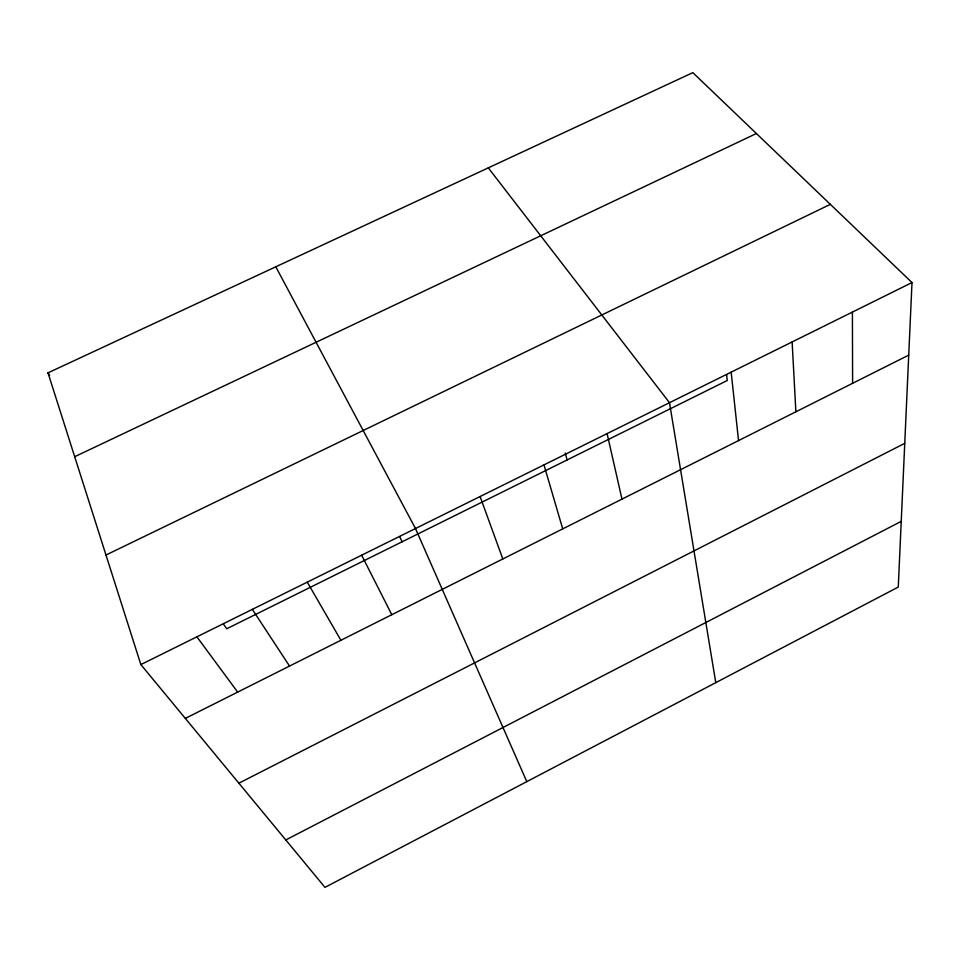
<?xml version="1.0" encoding="UTF-8"?>
<svg xmlns="http://www.w3.org/2000/svg" width="960" height="960" viewBox="0 0 960 960"><rect width="100%" height="100%" fill="white"/><g stroke="black" fill="none" stroke-linecap="round" stroke-linejoin="round"><path stroke-width="1.44" d="M912 282.564L898.272 587.064L324.972 887.364L140.856 664.584L48 372.852L692.832 72.636L912 282.564L140.856 664.584M285.792 839.952L901.236 521.364M238.884 783.192L904.752 443.34M185.328 718.392L908.724 355.128M105.984 555.024L830.34 204.348M74.688 456.708L756.396 133.524M488.304 167.856L669.492 402.696L715.776 682.656M196.872 636.828L237.672 692.112M48 372.852L49.704 375.288M223.344 623.952L226.716 628.776L727.26 380.508L726.612 374.64M252.336 609.348L289.524 666.072M307.26 582.144L340.908 640.272M275.796 266.796L415.488 528.528L526.8 781.644M361.632 555.204L391.812 614.712M399.708 536.592L402.096 541.788M480.108 496.524L502.812 558.96M543.972 464.88L562.716 528.876M565.248 453L567.12 459.936M607.104 433.608L621.972 499.128M731.172 372.144L738.54 440.592M792.132 341.94L795.876 411.792M852.408 312.084L852.612 383.316"/></g></svg>
